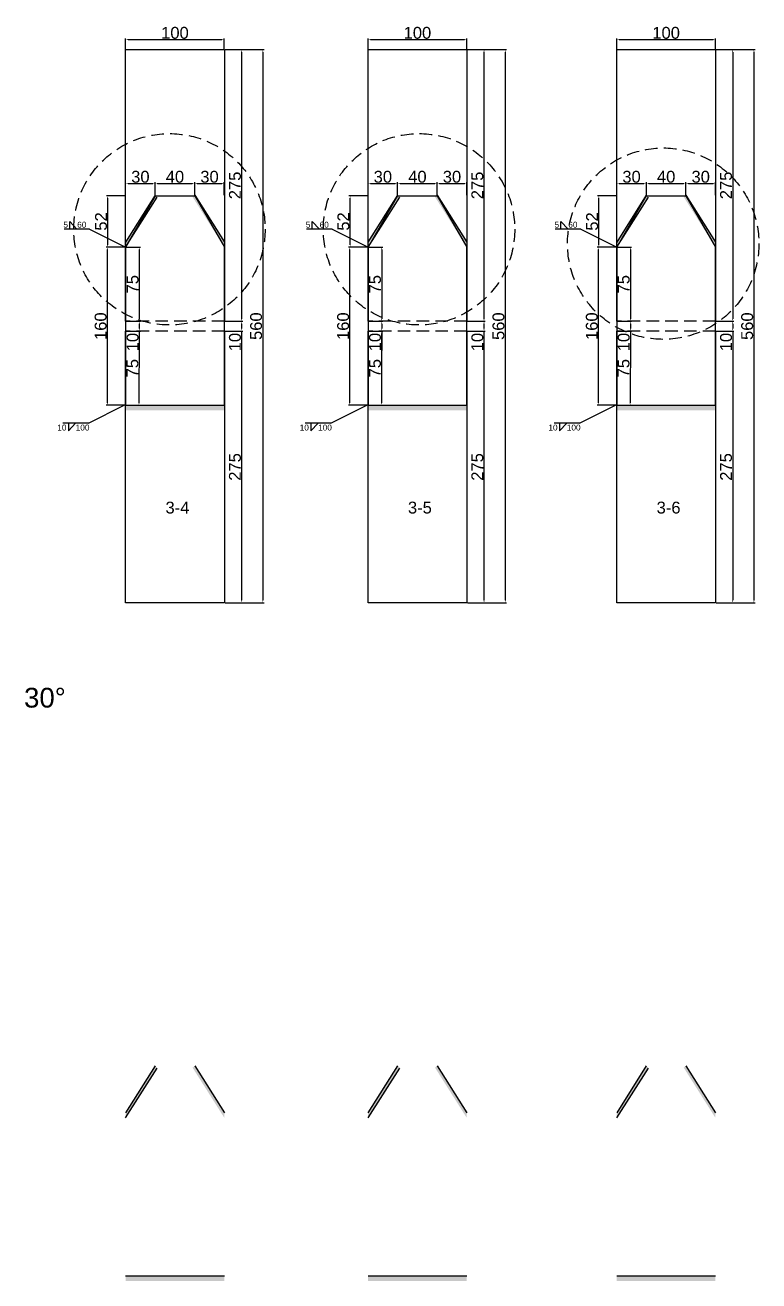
# Model space of a CAD drawing. Header units: millimetres. Extents: x 1455 to 24185, y -7314 to 4772.
# Drawn here: x 19753 to 20496, y 305 to 1576 of the extents above; entities that cross this region are included whole.
import ezdxf

# ---------------------------------------------------------------- set-up
doc = ezdxf.new("R2010")
doc.units = ezdxf.units.MM
doc.linetypes.add('DASHED', pattern=[19.05, 12.7, -6.35])
for name, color, linetype in [('切平处', 3, 'DASHED'), ('尺寸标注', 6, 'Continuous'), ('标号', 4, 'Continuous'), ('焊缝', 250, 'Continuous')]:
    doc.layers.add(name, color=color, linetype=linetype)
doc.styles.get("Standard").update_dxf_attribs({"font": 'arial.ttf'})
doc.dimstyles.new('ISO-25-JHF', dxfattribs={"dimtxt": 12, "dimasz": 2.5, "dimexe": 1.25, "dimexo": 0.625, "dimtad": 1, "dimtxsty": 'Standard', "dimcen": 2.5, "dimadec": 0, "dimazin": 0, "dimtfac": 1, "dimtmove": 0, "dimatfit": 3, "dimfxl": 1, "dimarcsym": 0})

# ---------------------------------------------------------------- blocks, each defined once
blk = doc.blocks.new('*D1718')
at = {"layer": 'Defpoints', "color": 0, "transparency": 16777216}
for p in [(19854.6, 1551.6), (19954.6, 1561.8), (19954.6, 1551.6)]:
    blk.add_point(p, dxfattribs=at)
at = {"layer": '尺寸标注', "color": 0, "lineweight": -2, "transparency": 16777216}
for p, q in [((19854.6, 1552.2), (19854.6, 1563)), ((19857.1, 1561.8), (19952.1, 1561.8)), ((19954.6, 1552.2), (19954.6, 1563))]:
    blk.add_line(p, q, dxfattribs=at)
at = {"layer": '尺寸标注', "color": 0, "transparency": 16777216}
for points in [[(19857.1, 1562.2), (19857.1, 1561.3), (19854.6, 1561.8)], [(19952.1, 1562.2), (19952.1, 1561.3), (19954.6, 1561.8)]]:
    blk.add_solid(points, dxfattribs=at)
at = {"layer": '尺寸标注', "color": 0, "transparency": 16777216, "insert": (19904.6, 1568.5), "char_height": 12, "attachment_point": 5}
blk.add_mtext('100', dxfattribs=at)
blk = doc.blocks.new('*D1719')
at = {"layer": 'Defpoints', "color": 0, "transparency": 16777216}
for p in [(19954.6, 1551.6), (19954.6, 1276.6), (19972.1, 1276.6)]:
    blk.add_point(p, dxfattribs=at)
at = {"layer": '尺寸标注', "color": 0, "lineweight": -2, "transparency": 16777216}
for p, q in [((19955.3, 1551.6), (19973.4, 1551.6)), ((19972.1, 1549.1), (19972.1, 1279.1)), ((19955.3, 1276.6), (19973.4, 1276.6))]:
    blk.add_line(p, q, dxfattribs=at)
at = {"layer": '尺寸标注', "color": 0, "transparency": 16777216}
for points in [[(19971.7, 1549.1), (19972.5, 1549.1), (19972.1, 1551.6)], [(19971.7, 1279.1), (19972.5, 1279.1), (19972.1, 1276.6)]]:
    blk.add_solid(points, dxfattribs=at)
at = {"layer": '尺寸标注', "color": 0, "transparency": 16777216, "insert": (19965.4, 1414.1), "char_height": 12, "attachment_point": 5, "rotation": 90}
blk.add_mtext('275', dxfattribs=at)
blk = doc.blocks.new('*D1628')
at = {"layer": 'Defpoints', "color": 0, "transparency": 16777216}
for p in [(19836.2, 1351.6), (19854.6, 1351.6), (19854.6, 1191.6)]:
    blk.add_point(p, dxfattribs=at)
at = {"layer": '尺寸标注', "color": 0, "lineweight": -2, "transparency": 16777216}
for p, q in [((19854, 1351.6), (19834.9, 1351.6)), ((19836.2, 1194.1), (19836.2, 1349.1)), ((19854, 1191.6), (19834.9, 1191.6))]:
    blk.add_line(p, q, dxfattribs=at)
at = {"layer": '尺寸标注', "color": 0, "transparency": 16777216}
for points in [[(19835.8, 1349.1), (19836.6, 1349.1), (19836.2, 1351.6)], [(19835.8, 1194.1), (19836.6, 1194.1), (19836.2, 1191.6)]]:
    blk.add_solid(points, dxfattribs=at)
at = {"layer": '尺寸标注', "color": 0, "transparency": 16777216, "insert": (19829.4, 1271.6), "char_height": 12, "attachment_point": 5, "rotation": 90}
blk.add_mtext('160', dxfattribs=at)
blk = doc.blocks.new('*D1720')
at = {"layer": 'Defpoints', "color": 0, "transparency": 16777216}
for p in [(19954.6, 1276.6), (19954.6, 1266.6), (19972.1, 1266.6)]:
    blk.add_point(p, dxfattribs=at)
at = {"layer": '尺寸标注', "color": 0, "lineweight": -2, "transparency": 16777216}
for p, q in [((19955.3, 1276.6), (19973.4, 1276.6)), ((19972.1, 1274.1), (19972.1, 1269.1)), ((19955.3, 1266.6), (19973.4, 1266.6)), ((19972.1, 1266.6), (19972.1, 1246.9))]:
    blk.add_line(p, q, dxfattribs=at)
at = {"layer": '尺寸标注', "color": 0, "transparency": 16777216}
for points in [[(19971.7, 1274.1), (19972.5, 1274.1), (19972.1, 1276.6)], [(19971.7, 1269.1), (19972.5, 1269.1), (19972.1, 1266.6)]]:
    blk.add_solid(points, dxfattribs=at)
at = {"layer": '尺寸标注', "color": 0, "transparency": 16777216, "insert": (19965.4, 1255.5), "char_height": 12, "attachment_point": 5, "rotation": 90}
blk.add_mtext('10', dxfattribs=at)
blk = doc.blocks.new('*D1721')
at = {"layer": 'Defpoints', "color": 0, "transparency": 16777216}
for p in [(19954.6, 1266.6), (19954.6, 991.6), (19972.1, 991.6)]:
    blk.add_point(p, dxfattribs=at)
at = {"layer": '尺寸标注', "color": 0, "lineweight": -2, "transparency": 16777216}
for p, q in [((19955.3, 1266.6), (19973.4, 1266.6)), ((19972.1, 1264.1), (19972.1, 994.1)), ((19955.3, 991.6), (19973.4, 991.6))]:
    blk.add_line(p, q, dxfattribs=at)
at = {"layer": '尺寸标注', "color": 0, "transparency": 16777216}
for points in [[(19971.7, 1264.1), (19972.5, 1264.1), (19972.1, 1266.6)], [(19971.7, 994.1), (19972.5, 994.1), (19972.1, 991.6)]]:
    blk.add_solid(points, dxfattribs=at)
at = {"layer": '尺寸标注', "color": 0, "transparency": 16777216, "insert": (19965.4, 1129.1), "char_height": 12, "attachment_point": 5, "rotation": 90}
blk.add_mtext('275', dxfattribs=at)
blk = doc.blocks.new('*D1629')
at = {"layer": 'Defpoints', "color": 0, "transparency": 16777216}
for p in [(19954.6, 1551.6), (19954.6, 991.6), (19993.6, 991.6)]:
    blk.add_point(p, dxfattribs=at)
at = {"layer": '尺寸标注', "color": 0, "lineweight": -2, "transparency": 16777216}
for p, q in [((19955.3, 1551.6), (19994.8, 1551.6)), ((19993.6, 1549.1), (19993.6, 994.1)), ((19955.3, 991.6), (19994.8, 991.6))]:
    blk.add_line(p, q, dxfattribs=at)
at = {"layer": '尺寸标注', "color": 0, "transparency": 16777216}
for points in [[(19993.2, 1549.1), (19994, 1549.1), (19993.6, 1551.6)], [(19993.2, 994.1), (19994, 994.1), (19993.6, 991.6)]]:
    blk.add_solid(points, dxfattribs=at)
at = {"layer": '尺寸标注', "color": 0, "transparency": 16777216, "insert": (19986.8, 1271.6), "char_height": 12, "attachment_point": 5, "rotation": 90}
blk.add_mtext('560', dxfattribs=at)
blk = doc.blocks.new('*D1729')
at = {"layer": 'Defpoints', "color": 0, "transparency": 16777216}
for p in [(19854.6, 1351.6), (19854.6, 1276.6), (19868.5, 1276.6)]:
    blk.add_point(p, dxfattribs=at)
at = {"layer": '尺寸标注', "color": 0, "lineweight": -2, "transparency": 16777216}
for p, q in [((19855.3, 1351.6), (19869.8, 1351.6)), ((19868.5, 1349.1), (19868.5, 1279.1)), ((19855.3, 1276.6), (19869.8, 1276.6))]:
    blk.add_line(p, q, dxfattribs=at)
at = {"layer": '尺寸标注', "color": 0, "transparency": 16777216}
for points in [[(19868.1, 1349.1), (19868.9, 1349.1), (19868.5, 1351.6)], [(19868.1, 1279.1), (19868.9, 1279.1), (19868.5, 1276.6)]]:
    blk.add_solid(points, dxfattribs=at)
at = {"layer": '尺寸标注', "color": 0, "transparency": 16777216, "insert": (19861.8, 1314.1), "char_height": 12, "attachment_point": 5, "rotation": 90}
blk.add_mtext('75', dxfattribs=at)
blk = doc.blocks.new('*D1730')
at = {"layer": 'Defpoints', "color": 0, "transparency": 16777216}
for p in [(19854.6, 1276.6), (19854.6, 1266.6), (19868.5, 1266.6)]:
    blk.add_point(p, dxfattribs=at)
at = {"layer": '尺寸标注', "color": 0, "lineweight": -2, "transparency": 16777216}
for p, q in [((19855.3, 1276.6), (19869.8, 1276.6)), ((19868.5, 1274.1), (19868.5, 1269.1)), ((19855.3, 1266.6), (19869.8, 1266.6)), ((19868.5, 1266.6), (19868.5, 1246.9))]:
    blk.add_line(p, q, dxfattribs=at)
at = {"layer": '尺寸标注', "color": 0, "transparency": 16777216}
for points in [[(19868.1, 1274.1), (19868.9, 1274.1), (19868.5, 1276.6)], [(19868.1, 1269.1), (19868.9, 1269.1), (19868.5, 1266.6)]]:
    blk.add_solid(points, dxfattribs=at)
at = {"layer": '尺寸标注', "color": 0, "transparency": 16777216, "insert": (19861.8, 1255.5), "char_height": 12, "attachment_point": 5, "rotation": 90}
blk.add_mtext('10', dxfattribs=at)
blk = doc.blocks.new('*D1631')
at = {"layer": 'Defpoints', "color": 0, "transparency": 16777216}
for p in [(19854.6, 1266.6), (19854.3, 1191.6), (19868.2, 1191.6)]:
    blk.add_point(p, dxfattribs=at)
at = {"layer": '尺寸标注', "color": 0, "lineweight": -2, "transparency": 16777216}
for p, q in [((19855.3, 1266.6), (19869.8, 1266.5)), ((19868.5, 1264.1), (19868.2, 1194.1)), ((19854.9, 1191.6), (19869.4, 1191.5))]:
    blk.add_line(p, q, dxfattribs=at)
at = {"layer": '尺寸标注', "color": 0, "transparency": 16777216}
for points in [[(19868.1, 1264.1), (19868.9, 1264.1), (19868.5, 1266.6)], [(19867.8, 1194.1), (19868.6, 1194.1), (19868.2, 1191.6)]]:
    blk.add_solid(points, dxfattribs=at)
at = {"layer": '尺寸标注', "color": 0, "transparency": 16777216, "insert": (19861.6, 1229.1), "char_height": 12, "attachment_point": 5, "rotation": 89.7211}
blk.add_mtext('75', dxfattribs=at)
blk = doc.blocks.new('*D1632')
at = {"layer": 'Defpoints', "color": 0, "transparency": 16777216}
for p in [(19836.5, 1403.6), (19854.6, 1403.6), (19854.6, 1351.6)]:
    blk.add_point(p, dxfattribs=at)
at = {"layer": '尺寸标注', "color": 0, "lineweight": -2, "transparency": 16777216}
for p, q in [((19854, 1403.6), (19835.3, 1403.6)), ((19836.5, 1354.1), (19836.5, 1401.1)), ((19854, 1351.6), (19835.3, 1351.6))]:
    blk.add_line(p, q, dxfattribs=at)
at = {"layer": '尺寸标注', "color": 0, "transparency": 16777216}
for points in [[(19836.1, 1401.1), (19837, 1401.1), (19836.5, 1403.6)], [(19836.1, 1354.1), (19837, 1354.1), (19836.5, 1351.6)]]:
    blk.add_solid(points, dxfattribs=at)
at = {"layer": '尺寸标注', "color": 0, "transparency": 16777216, "insert": (19829.8, 1377.6), "char_height": 12, "attachment_point": 5, "rotation": 90}
blk.add_mtext('52', dxfattribs=at)
blk = doc.blocks.new('*D1732')
at = {"layer": 'Defpoints', "color": 0, "transparency": 16777216}
for p in [(19884.6, 1416), (19854.6, 1403.6), (19884.6, 1403.6)]:
    blk.add_point(p, dxfattribs=at)
at = {"layer": '尺寸标注', "color": 0, "lineweight": -2, "transparency": 16777216}
for p, q in [((19854.6, 1404.2), (19854.6, 1417.3)), ((19857.1, 1416), (19882.1, 1416)), ((19884.6, 1404.2), (19884.6, 1417.3))]:
    blk.add_line(p, q, dxfattribs=at)
at = {"layer": '尺寸标注', "color": 0, "transparency": 16777216}
for points in [[(19857.1, 1416.4), (19857.1, 1415.6), (19854.6, 1416)], [(19882.1, 1416.4), (19882.1, 1415.6), (19884.6, 1416)]]:
    blk.add_solid(points, dxfattribs=at)
at = {"layer": '尺寸标注', "color": 0, "transparency": 16777216, "insert": (19869.6, 1422.8), "char_height": 12, "attachment_point": 5}
blk.add_mtext('30', dxfattribs=at)
blk = doc.blocks.new('*D1733')
at = {"layer": 'Defpoints', "color": 0, "transparency": 16777216}
for p in [(19924.6, 1416.1), (19884.6, 1403.6), (19924.6, 1403.6)]:
    blk.add_point(p, dxfattribs=at)
at = {"layer": '尺寸标注', "color": 0, "lineweight": -2, "transparency": 16777216}
for p, q in [((19884.6, 1404.2), (19884.6, 1417.3)), ((19887.1, 1416.1), (19922.1, 1416.1)), ((19924.6, 1404.2), (19924.6, 1417.3))]:
    blk.add_line(p, q, dxfattribs=at)
at = {"layer": '尺寸标注', "color": 0, "transparency": 16777216}
for points in [[(19887.1, 1416.5), (19887.1, 1415.6), (19884.6, 1416.1)], [(19922.1, 1416.5), (19922.1, 1415.6), (19924.6, 1416.1)]]:
    blk.add_solid(points, dxfattribs=at)
at = {"layer": '尺寸标注', "color": 0, "transparency": 16777216, "insert": (19904.6, 1422.8), "char_height": 12, "attachment_point": 5}
blk.add_mtext('40', dxfattribs=at)
blk = doc.blocks.new('*D1633')
at = {"layer": 'Defpoints', "color": 0, "transparency": 16777216}
for p in [(19954.6, 1416.1), (19924.6, 1403.6), (19954.6, 1403.6)]:
    blk.add_point(p, dxfattribs=at)
at = {"layer": '尺寸标注', "color": 0, "lineweight": -2, "transparency": 16777216}
for p, q in [((19924.6, 1404.2), (19924.6, 1417.3)), ((19927.1, 1416.1), (19952.1, 1416.1)), ((19954.6, 1404.2), (19954.6, 1417.3))]:
    blk.add_line(p, q, dxfattribs=at)
at = {"layer": '尺寸标注', "color": 0, "transparency": 16777216}
for points in [[(19927.1, 1416.5), (19927.1, 1415.6), (19924.6, 1416.1)], [(19952.1, 1416.5), (19952.1, 1415.6), (19954.6, 1416.1)]]:
    blk.add_solid(points, dxfattribs=at)
at = {"layer": '尺寸标注', "color": 0, "transparency": 16777216, "insert": (19939.6, 1422.8), "char_height": 12, "attachment_point": 5}
blk.add_mtext('30', dxfattribs=at)
blk = doc.blocks.new('*D1761')
at = {"layer": 'Defpoints', "color": 0, "transparency": 16777216}
for p in [(20100.1, 1551.6), (20200.1, 1561.8), (20200.1, 1551.6)]:
    blk.add_point(p, dxfattribs=at)
at = {"layer": '尺寸标注', "color": 0, "lineweight": -2, "transparency": 16777216}
for p, q in [((20100.1, 1552.2), (20100.1, 1563)), ((20102.6, 1561.8), (20197.6, 1561.8)), ((20200.1, 1552.2), (20200.1, 1563))]:
    blk.add_line(p, q, dxfattribs=at)
at = {"layer": '尺寸标注', "color": 0, "transparency": 16777216}
for points in [[(20102.6, 1562.2), (20102.6, 1561.3), (20100.1, 1561.8)], [(20197.6, 1562.2), (20197.6, 1561.3), (20200.1, 1561.8)]]:
    blk.add_solid(points, dxfattribs=at)
at = {"layer": '尺寸标注', "color": 0, "transparency": 16777216, "insert": (20150.1, 1568.5), "char_height": 12, "attachment_point": 5}
blk.add_mtext('100', dxfattribs=at)
blk = doc.blocks.new('*D1762')
at = {"layer": 'Defpoints', "color": 0, "transparency": 16777216}
for p in [(20200.1, 1551.6), (20200.1, 1276.6), (20217.5, 1276.6)]:
    blk.add_point(p, dxfattribs=at)
at = {"layer": '尺寸标注', "color": 0, "lineweight": -2, "transparency": 16777216}
for p, q in [((20200.7, 1551.6), (20218.8, 1551.6)), ((20217.5, 1549.1), (20217.5, 1279.1)), ((20200.7, 1276.6), (20218.8, 1276.6))]:
    blk.add_line(p, q, dxfattribs=at)
at = {"layer": '尺寸标注', "color": 0, "transparency": 16777216}
for points in [[(20217.1, 1549.1), (20218, 1549.1), (20217.5, 1551.6)], [(20217.1, 1279.1), (20218, 1279.1), (20217.5, 1276.6)]]:
    blk.add_solid(points, dxfattribs=at)
at = {"layer": '尺寸标注', "color": 0, "transparency": 16777216, "insert": (20210.8, 1414.1), "char_height": 12, "attachment_point": 5, "rotation": 90}
blk.add_mtext('275', dxfattribs=at)
blk = doc.blocks.new('*D1649')
at = {"layer": 'Defpoints', "color": 0, "transparency": 16777216}
for p in [(20081.6, 1351.6), (20100.1, 1351.6), (20100.1, 1191.6)]:
    blk.add_point(p, dxfattribs=at)
at = {"layer": '尺寸标注', "color": 0, "lineweight": -2, "transparency": 16777216}
for p, q in [((20099.4, 1351.6), (20080.4, 1351.6)), ((20081.6, 1194.1), (20081.6, 1349.1)), ((20099.4, 1191.6), (20080.4, 1191.6))]:
    blk.add_line(p, q, dxfattribs=at)
at = {"layer": '尺寸标注', "color": 0, "transparency": 16777216}
for points in [[(20081.2, 1349.1), (20082, 1349.1), (20081.6, 1351.6)], [(20081.2, 1194.1), (20082, 1194.1), (20081.6, 1191.6)]]:
    blk.add_solid(points, dxfattribs=at)
at = {"layer": '尺寸标注', "color": 0, "transparency": 16777216, "insert": (20074.9, 1271.6), "char_height": 12, "attachment_point": 5, "rotation": 90}
blk.add_mtext('160', dxfattribs=at)
blk = doc.blocks.new('*D1763')
at = {"layer": 'Defpoints', "color": 0, "transparency": 16777216}
for p in [(20200.1, 1276.6), (20200.1, 1266.6), (20217.5, 1266.6)]:
    blk.add_point(p, dxfattribs=at)
at = {"layer": '尺寸标注', "color": 0, "lineweight": -2, "transparency": 16777216}
for p, q in [((20200.7, 1276.6), (20218.8, 1276.6)), ((20217.5, 1274.1), (20217.5, 1269.1)), ((20200.7, 1266.6), (20218.8, 1266.6)), ((20217.5, 1266.6), (20217.5, 1246.9))]:
    blk.add_line(p, q, dxfattribs=at)
at = {"layer": '尺寸标注', "color": 0, "transparency": 16777216}
for points in [[(20217.1, 1274.1), (20218, 1274.1), (20217.5, 1276.6)], [(20217.1, 1269.1), (20218, 1269.1), (20217.5, 1266.6)]]:
    blk.add_solid(points, dxfattribs=at)
at = {"layer": '尺寸标注', "color": 0, "transparency": 16777216, "insert": (20210.8, 1255.5), "char_height": 12, "attachment_point": 5, "rotation": 90}
blk.add_mtext('10', dxfattribs=at)
blk = doc.blocks.new('*D1764')
at = {"layer": 'Defpoints', "color": 0, "transparency": 16777216}
for p in [(20200.1, 1266.6), (20200.1, 991.6), (20217.5, 991.6)]:
    blk.add_point(p, dxfattribs=at)
at = {"layer": '尺寸标注', "color": 0, "lineweight": -2, "transparency": 16777216}
for p, q in [((20200.7, 1266.6), (20218.8, 1266.6)), ((20217.5, 1264.1), (20217.5, 994.1)), ((20200.7, 991.6), (20218.8, 991.6))]:
    blk.add_line(p, q, dxfattribs=at)
at = {"layer": '尺寸标注', "color": 0, "transparency": 16777216}
for points in [[(20217.1, 1264.1), (20218, 1264.1), (20217.5, 1266.6)], [(20217.1, 994.1), (20218, 994.1), (20217.5, 991.6)]]:
    blk.add_solid(points, dxfattribs=at)
at = {"layer": '尺寸标注', "color": 0, "transparency": 16777216, "insert": (20210.8, 1129.1), "char_height": 12, "attachment_point": 5, "rotation": 90}
blk.add_mtext('275', dxfattribs=at)
blk = doc.blocks.new('*D1650')
at = {"layer": 'Defpoints', "color": 0, "transparency": 16777216}
for p in [(20200.1, 1551.6), (20200.1, 991.6), (20239, 991.6)]:
    blk.add_point(p, dxfattribs=at)
at = {"layer": '尺寸标注', "color": 0, "lineweight": -2, "transparency": 16777216}
for p, q in [((20200.7, 1551.6), (20240.3, 1551.6)), ((20239, 1549.1), (20239, 994.1)), ((20200.7, 991.6), (20240.3, 991.6))]:
    blk.add_line(p, q, dxfattribs=at)
at = {"layer": '尺寸标注', "color": 0, "transparency": 16777216}
for points in [[(20238.6, 1549.1), (20239.4, 1549.1), (20239, 1551.6)], [(20238.6, 994.1), (20239.4, 994.1), (20239, 991.6)]]:
    blk.add_solid(points, dxfattribs=at)
at = {"layer": '尺寸标注', "color": 0, "transparency": 16777216, "insert": (20232.2, 1271.6), "char_height": 12, "attachment_point": 5, "rotation": 90}
blk.add_mtext('560', dxfattribs=at)
blk = doc.blocks.new('*D1765')
at = {"layer": 'Defpoints', "color": 0, "transparency": 16777216}
for p in [(20100.1, 1351.6), (20100.1, 1276.6), (20114, 1276.6)]:
    blk.add_point(p, dxfattribs=at)
at = {"layer": '尺寸标注', "color": 0, "lineweight": -2, "transparency": 16777216}
for p, q in [((20100.7, 1351.6), (20115.2, 1351.6)), ((20114, 1349.1), (20114, 1279.1)), ((20100.7, 1276.6), (20115.2, 1276.6))]:
    blk.add_line(p, q, dxfattribs=at)
at = {"layer": '尺寸标注', "color": 0, "transparency": 16777216}
for points in [[(20113.5, 1349.1), (20114.4, 1349.1), (20114, 1351.6)], [(20113.5, 1279.1), (20114.4, 1279.1), (20114, 1276.6)]]:
    blk.add_solid(points, dxfattribs=at)
at = {"layer": '尺寸标注', "color": 0, "transparency": 16777216, "insert": (20107.2, 1314.1), "char_height": 12, "attachment_point": 5, "rotation": 90}
blk.add_mtext('75', dxfattribs=at)
blk = doc.blocks.new('*D1766')
at = {"layer": 'Defpoints', "color": 0, "transparency": 16777216}
for p in [(20100.1, 1276.6), (20100.1, 1266.6), (20114, 1266.6)]:
    blk.add_point(p, dxfattribs=at)
at = {"layer": '尺寸标注', "color": 0, "lineweight": -2, "transparency": 16777216}
for p, q in [((20100.7, 1276.6), (20115.2, 1276.6)), ((20114, 1274.1), (20114, 1269.1)), ((20100.7, 1266.6), (20115.2, 1266.6)), ((20114, 1266.6), (20114, 1246.9))]:
    blk.add_line(p, q, dxfattribs=at)
at = {"layer": '尺寸标注', "color": 0, "transparency": 16777216}
for points in [[(20113.5, 1274.1), (20114.4, 1274.1), (20114, 1276.6)], [(20113.5, 1269.1), (20114.4, 1269.1), (20114, 1266.6)]]:
    blk.add_solid(points, dxfattribs=at)
at = {"layer": '尺寸标注', "color": 0, "transparency": 16777216, "insert": (20107.2, 1255.5), "char_height": 12, "attachment_point": 5, "rotation": 90}
blk.add_mtext('10', dxfattribs=at)
blk = doc.blocks.new('*D1651')
at = {"layer": 'Defpoints', "color": 0, "transparency": 16777216}
for p in [(20100.1, 1266.6), (20099.7, 1191.6), (20113.6, 1191.6)]:
    blk.add_point(p, dxfattribs=at)
at = {"layer": '尺寸标注', "color": 0, "lineweight": -2, "transparency": 16777216}
for p, q in [((20100.7, 1266.6), (20115.2, 1266.5)), ((20113.9, 1264.1), (20113.6, 1194.1)), ((20100.3, 1191.6), (20114.8, 1191.5))]:
    blk.add_line(p, q, dxfattribs=at)
at = {"layer": '尺寸标注', "color": 0, "transparency": 16777216}
for points in [[(20113.5, 1264.1), (20114.4, 1264.1), (20114, 1266.6)], [(20113.2, 1194.1), (20114, 1194.1), (20113.6, 1191.6)]]:
    blk.add_solid(points, dxfattribs=at)
at = {"layer": '尺寸标注', "color": 0, "transparency": 16777216, "insert": (20107.1, 1229.1), "char_height": 12, "attachment_point": 5, "rotation": 89.7211}
blk.add_mtext('75', dxfattribs=at)
blk = doc.blocks.new('*D1652')
at = {"layer": 'Defpoints', "color": 0, "transparency": 16777216}
for p in [(20082, 1403.6), (20100.1, 1403.6), (20100.1, 1351.6)]:
    blk.add_point(p, dxfattribs=at)
at = {"layer": '尺寸标注', "color": 0, "lineweight": -2, "transparency": 16777216}
for p, q in [((20099.4, 1403.6), (20080.7, 1403.6)), ((20082, 1354.1), (20082, 1401.1)), ((20099.4, 1351.6), (20080.7, 1351.6))]:
    blk.add_line(p, q, dxfattribs=at)
at = {"layer": '尺寸标注', "color": 0, "transparency": 16777216}
for points in [[(20081.6, 1401.1), (20082.4, 1401.1), (20082, 1403.6)], [(20081.6, 1354.1), (20082.4, 1354.1), (20082, 1351.6)]]:
    blk.add_solid(points, dxfattribs=at)
at = {"layer": '尺寸标注', "color": 0, "transparency": 16777216, "insert": (20075.2, 1377.6), "char_height": 12, "attachment_point": 5, "rotation": 90}
blk.add_mtext('52', dxfattribs=at)
blk = doc.blocks.new('*D1767')
at = {"layer": 'Defpoints', "color": 0, "transparency": 16777216}
for p in [(20130.1, 1416), (20100.1, 1403.6), (20130.1, 1403.6)]:
    blk.add_point(p, dxfattribs=at)
at = {"layer": '尺寸标注', "color": 0, "lineweight": -2, "transparency": 16777216}
for p, q in [((20100.1, 1404.2), (20100.1, 1417.3)), ((20102.6, 1416), (20127.6, 1416)), ((20130.1, 1404.2), (20130.1, 1417.3))]:
    blk.add_line(p, q, dxfattribs=at)
at = {"layer": '尺寸标注', "color": 0, "transparency": 16777216}
for points in [[(20102.6, 1416.4), (20102.6, 1415.6), (20100.1, 1416)], [(20127.6, 1416.4), (20127.6, 1415.6), (20130.1, 1416)]]:
    blk.add_solid(points, dxfattribs=at)
at = {"layer": '尺寸标注', "color": 0, "transparency": 16777216, "insert": (20115.1, 1422.8), "char_height": 12, "attachment_point": 5}
blk.add_mtext('30', dxfattribs=at)
blk = doc.blocks.new('*D1768')
at = {"layer": 'Defpoints', "color": 0, "transparency": 16777216}
for p in [(20170.1, 1416.1), (20130.1, 1403.6), (20170.1, 1403.6)]:
    blk.add_point(p, dxfattribs=at)
at = {"layer": '尺寸标注', "color": 0, "lineweight": -2, "transparency": 16777216}
for p, q in [((20130.1, 1404.2), (20130.1, 1417.3)), ((20132.6, 1416.1), (20167.6, 1416.1)), ((20170.1, 1404.2), (20170.1, 1417.3))]:
    blk.add_line(p, q, dxfattribs=at)
at = {"layer": '尺寸标注', "color": 0, "transparency": 16777216}
for points in [[(20132.6, 1416.5), (20132.6, 1415.6), (20130.1, 1416.1)], [(20167.6, 1416.5), (20167.6, 1415.6), (20170.1, 1416.1)]]:
    blk.add_solid(points, dxfattribs=at)
at = {"layer": '尺寸标注', "color": 0, "transparency": 16777216, "insert": (20150.1, 1422.8), "char_height": 12, "attachment_point": 5}
blk.add_mtext('40', dxfattribs=at)
blk = doc.blocks.new('*D1653')
at = {"layer": 'Defpoints', "color": 0, "transparency": 16777216}
for p in [(20200.1, 1416.1), (20170.1, 1403.6), (20200.1, 1403.6)]:
    blk.add_point(p, dxfattribs=at)
at = {"layer": '尺寸标注', "color": 0, "lineweight": -2, "transparency": 16777216}
for p, q in [((20170.1, 1404.2), (20170.1, 1417.3)), ((20172.6, 1416.1), (20197.6, 1416.1)), ((20200.1, 1404.2), (20200.1, 1417.3))]:
    blk.add_line(p, q, dxfattribs=at)
at = {"layer": '尺寸标注', "color": 0, "transparency": 16777216}
for points in [[(20172.6, 1416.5), (20172.6, 1415.6), (20170.1, 1416.1)], [(20197.6, 1416.5), (20197.6, 1415.6), (20200.1, 1416.1)]]:
    blk.add_solid(points, dxfattribs=at)
at = {"layer": '尺寸标注', "color": 0, "transparency": 16777216, "insert": (20185.1, 1422.8), "char_height": 12, "attachment_point": 5}
blk.add_mtext('30', dxfattribs=at)
blk = doc.blocks.new('*D1769')
at = {"layer": 'Defpoints', "color": 0, "transparency": 16777216}
for p in [(20351.9, 1551.6), (20451.9, 1561.8), (20451.9, 1551.6)]:
    blk.add_point(p, dxfattribs=at)
at = {"layer": '尺寸标注', "color": 0, "lineweight": -2, "transparency": 16777216}
for p, q in [((20351.9, 1552.2), (20351.9, 1563)), ((20354.4, 1561.8), (20449.4, 1561.8)), ((20451.9, 1552.2), (20451.9, 1563))]:
    blk.add_line(p, q, dxfattribs=at)
at = {"layer": '尺寸标注', "color": 0, "transparency": 16777216}
for points in [[(20354.4, 1562.2), (20354.4, 1561.3), (20351.9, 1561.8)], [(20449.4, 1562.2), (20449.4, 1561.3), (20451.9, 1561.8)]]:
    blk.add_solid(points, dxfattribs=at)
at = {"layer": '尺寸标注', "color": 0, "transparency": 16777216, "insert": (20401.9, 1568.5), "char_height": 12, "attachment_point": 5}
blk.add_mtext('100', dxfattribs=at)
blk = doc.blocks.new('*D1770')
at = {"layer": 'Defpoints', "color": 0, "transparency": 16777216}
for p in [(20451.9, 1551.6), (20451.9, 1276.6), (20469.3, 1276.6)]:
    blk.add_point(p, dxfattribs=at)
at = {"layer": '尺寸标注', "color": 0, "lineweight": -2, "transparency": 16777216}
for p, q in [((20452.5, 1551.6), (20470.6, 1551.6)), ((20469.3, 1549.1), (20469.3, 1279.1)), ((20452.5, 1276.6), (20470.6, 1276.6))]:
    blk.add_line(p, q, dxfattribs=at)
at = {"layer": '尺寸标注', "color": 0, "transparency": 16777216}
for points in [[(20468.9, 1549.1), (20469.7, 1549.1), (20469.3, 1551.6)], [(20468.9, 1279.1), (20469.7, 1279.1), (20469.3, 1276.6)]]:
    blk.add_solid(points, dxfattribs=at)
at = {"layer": '尺寸标注', "color": 0, "transparency": 16777216, "insert": (20462.6, 1414.1), "char_height": 12, "attachment_point": 5, "rotation": 90}
blk.add_mtext('275', dxfattribs=at)
blk = doc.blocks.new('*D1654')
at = {"layer": 'Defpoints', "color": 0, "transparency": 16777216}
for p in [(20333.4, 1351.6), (20351.9, 1351.6), (20351.9, 1191.6)]:
    blk.add_point(p, dxfattribs=at)
at = {"layer": '尺寸标注', "color": 0, "lineweight": -2, "transparency": 16777216}
for p, q in [((20351.2, 1351.6), (20332.2, 1351.6)), ((20333.4, 1194.1), (20333.4, 1349.1)), ((20351.2, 1191.6), (20332.2, 1191.6))]:
    blk.add_line(p, q, dxfattribs=at)
at = {"layer": '尺寸标注', "color": 0, "transparency": 16777216}
for points in [[(20333, 1349.1), (20333.8, 1349.1), (20333.4, 1351.6)], [(20333, 1194.1), (20333.8, 1194.1), (20333.4, 1191.6)]]:
    blk.add_solid(points, dxfattribs=at)
at = {"layer": '尺寸标注', "color": 0, "transparency": 16777216, "insert": (20326.7, 1271.6), "char_height": 12, "attachment_point": 5, "rotation": 90}
blk.add_mtext('160', dxfattribs=at)
blk = doc.blocks.new('*D1771')
at = {"layer": 'Defpoints', "color": 0, "transparency": 16777216}
for p in [(20451.9, 1276.6), (20451.9, 1266.6), (20469.3, 1266.6)]:
    blk.add_point(p, dxfattribs=at)
at = {"layer": '尺寸标注', "color": 0, "lineweight": -2, "transparency": 16777216}
for p, q in [((20452.5, 1276.6), (20470.6, 1276.6)), ((20469.3, 1274.1), (20469.3, 1269.1)), ((20452.5, 1266.6), (20470.6, 1266.6)), ((20469.3, 1266.6), (20469.3, 1246.9))]:
    blk.add_line(p, q, dxfattribs=at)
at = {"layer": '尺寸标注', "color": 0, "transparency": 16777216}
for points in [[(20468.9, 1274.1), (20469.7, 1274.1), (20469.3, 1276.6)], [(20468.9, 1269.1), (20469.7, 1269.1), (20469.3, 1266.6)]]:
    blk.add_solid(points, dxfattribs=at)
at = {"layer": '尺寸标注', "color": 0, "transparency": 16777216, "insert": (20462.6, 1255.5), "char_height": 12, "attachment_point": 5, "rotation": 90}
blk.add_mtext('10', dxfattribs=at)
blk = doc.blocks.new('*D1772')
at = {"layer": 'Defpoints', "color": 0, "transparency": 16777216}
for p in [(20451.9, 1266.6), (20451.9, 991.6), (20469.3, 991.6)]:
    blk.add_point(p, dxfattribs=at)
at = {"layer": '尺寸标注', "color": 0, "lineweight": -2, "transparency": 16777216}
for p, q in [((20452.5, 1266.6), (20470.6, 1266.6)), ((20469.3, 1264.1), (20469.3, 994.1)), ((20452.5, 991.6), (20470.6, 991.6))]:
    blk.add_line(p, q, dxfattribs=at)
at = {"layer": '尺寸标注', "color": 0, "transparency": 16777216}
for points in [[(20468.9, 1264.1), (20469.7, 1264.1), (20469.3, 1266.6)], [(20468.9, 994.1), (20469.7, 994.1), (20469.3, 991.6)]]:
    blk.add_solid(points, dxfattribs=at)
at = {"layer": '尺寸标注', "color": 0, "transparency": 16777216, "insert": (20462.6, 1129.1), "char_height": 12, "attachment_point": 5, "rotation": 90}
blk.add_mtext('275', dxfattribs=at)
blk = doc.blocks.new('*D1655')
at = {"layer": 'Defpoints', "color": 0, "transparency": 16777216}
for p in [(20451.9, 1551.6), (20451.9, 991.6), (20490.8, 991.6)]:
    blk.add_point(p, dxfattribs=at)
at = {"layer": '尺寸标注', "color": 0, "lineweight": -2, "transparency": 16777216}
for p, q in [((20452.5, 1551.6), (20492, 1551.6)), ((20490.8, 1549.1), (20490.8, 994.1)), ((20452.5, 991.6), (20492, 991.6))]:
    blk.add_line(p, q, dxfattribs=at)
at = {"layer": '尺寸标注', "color": 0, "transparency": 16777216}
for points in [[(20490.4, 1549.1), (20491.2, 1549.1), (20490.8, 1551.6)], [(20490.4, 994.1), (20491.2, 994.1), (20490.8, 991.6)]]:
    blk.add_solid(points, dxfattribs=at)
at = {"layer": '尺寸标注', "color": 0, "transparency": 16777216, "insert": (20484, 1271.6), "char_height": 12, "attachment_point": 5, "rotation": 90}
blk.add_mtext('560', dxfattribs=at)
blk = doc.blocks.new('*D1773')
at = {"layer": 'Defpoints', "color": 0, "transparency": 16777216}
for p in [(20351.9, 1351.6), (20351.9, 1276.6), (20365.7, 1276.6)]:
    blk.add_point(p, dxfattribs=at)
at = {"layer": '尺寸标注', "color": 0, "lineweight": -2, "transparency": 16777216}
for p, q in [((20352.5, 1351.6), (20367, 1351.6)), ((20365.7, 1349.1), (20365.7, 1279.1)), ((20352.5, 1276.6), (20367, 1276.6))]:
    blk.add_line(p, q, dxfattribs=at)
at = {"layer": '尺寸标注', "color": 0, "transparency": 16777216}
for points in [[(20365.3, 1349.1), (20366.2, 1349.1), (20365.7, 1351.6)], [(20365.3, 1279.1), (20366.2, 1279.1), (20365.7, 1276.6)]]:
    blk.add_solid(points, dxfattribs=at)
at = {"layer": '尺寸标注', "color": 0, "transparency": 16777216, "insert": (20359, 1314.1), "char_height": 12, "attachment_point": 5, "rotation": 90}
blk.add_mtext('75', dxfattribs=at)
blk = doc.blocks.new('*D1774')
at = {"layer": 'Defpoints', "color": 0, "transparency": 16777216}
for p in [(20351.9, 1276.6), (20351.9, 1266.6), (20365.7, 1266.6)]:
    blk.add_point(p, dxfattribs=at)
at = {"layer": '尺寸标注', "color": 0, "lineweight": -2, "transparency": 16777216}
for p, q in [((20352.5, 1276.6), (20367, 1276.6)), ((20365.7, 1274.1), (20365.7, 1269.1)), ((20352.5, 1266.6), (20367, 1266.6)), ((20365.7, 1266.6), (20365.7, 1246.9))]:
    blk.add_line(p, q, dxfattribs=at)
at = {"layer": '尺寸标注', "color": 0, "transparency": 16777216}
for points in [[(20365.3, 1274.1), (20366.2, 1274.1), (20365.7, 1276.6)], [(20365.3, 1269.1), (20366.2, 1269.1), (20365.7, 1266.6)]]:
    blk.add_solid(points, dxfattribs=at)
at = {"layer": '尺寸标注', "color": 0, "transparency": 16777216, "insert": (20359, 1255.5), "char_height": 12, "attachment_point": 5, "rotation": 90}
blk.add_mtext('10', dxfattribs=at)
blk = doc.blocks.new('*D1656')
at = {"layer": 'Defpoints', "color": 0, "transparency": 16777216}
for p in [(20351.9, 1266.6), (20351.5, 1191.6), (20365.4, 1191.6)]:
    blk.add_point(p, dxfattribs=at)
at = {"layer": '尺寸标注', "color": 0, "lineweight": -2, "transparency": 16777216}
for p, q in [((20352.5, 1266.6), (20367, 1266.5)), ((20365.7, 1264.1), (20365.4, 1194.1)), ((20352.1, 1191.6), (20366.6, 1191.5))]:
    blk.add_line(p, q, dxfattribs=at)
at = {"layer": '尺寸标注', "color": 0, "transparency": 16777216}
for points in [[(20365.3, 1264.1), (20366.1, 1264.1), (20365.7, 1266.6)], [(20365, 1194.1), (20365.8, 1194.1), (20365.4, 1191.6)]]:
    blk.add_solid(points, dxfattribs=at)
at = {"layer": '尺寸标注', "color": 0, "transparency": 16777216, "insert": (20358.8, 1229.1), "char_height": 12, "attachment_point": 5, "rotation": 89.7211}
blk.add_mtext('75', dxfattribs=at)
blk = doc.blocks.new('*D1657')
at = {"layer": 'Defpoints', "color": 0, "transparency": 16777216}
for p in [(20333.8, 1403.6), (20351.9, 1403.6), (20351.9, 1351.6)]:
    blk.add_point(p, dxfattribs=at)
at = {"layer": '尺寸标注', "color": 0, "lineweight": -2, "transparency": 16777216}
for p, q in [((20351.2, 1403.6), (20332.5, 1403.6)), ((20333.8, 1354.1), (20333.8, 1401.1)), ((20351.2, 1351.6), (20332.5, 1351.6))]:
    blk.add_line(p, q, dxfattribs=at)
at = {"layer": '尺寸标注', "color": 0, "transparency": 16777216}
for points in [[(20333.3, 1401.1), (20334.2, 1401.1), (20333.8, 1403.6)], [(20333.3, 1354.1), (20334.2, 1354.1), (20333.8, 1351.6)]]:
    blk.add_solid(points, dxfattribs=at)
at = {"layer": '尺寸标注', "color": 0, "transparency": 16777216, "insert": (20327, 1377.6), "char_height": 12, "attachment_point": 5, "rotation": 90}
blk.add_mtext('52', dxfattribs=at)
blk = doc.blocks.new('*D1775')
at = {"layer": 'Defpoints', "color": 0, "transparency": 16777216}
for p in [(20381.9, 1416), (20351.9, 1403.6), (20381.9, 1403.6)]:
    blk.add_point(p, dxfattribs=at)
at = {"layer": '尺寸标注', "color": 0, "lineweight": -2, "transparency": 16777216}
for p, q in [((20351.9, 1404.2), (20351.9, 1417.3)), ((20354.4, 1416), (20379.4, 1416)), ((20381.9, 1404.2), (20381.9, 1417.3))]:
    blk.add_line(p, q, dxfattribs=at)
at = {"layer": '尺寸标注', "color": 0, "transparency": 16777216}
for points in [[(20354.4, 1416.4), (20354.4, 1415.6), (20351.9, 1416)], [(20379.4, 1416.4), (20379.4, 1415.6), (20381.9, 1416)]]:
    blk.add_solid(points, dxfattribs=at)
at = {"layer": '尺寸标注', "color": 0, "transparency": 16777216, "insert": (20366.9, 1422.8), "char_height": 12, "attachment_point": 5}
blk.add_mtext('30', dxfattribs=at)
blk = doc.blocks.new('*D1776')
at = {"layer": 'Defpoints', "color": 0, "transparency": 16777216}
for p in [(20421.9, 1416.1), (20381.9, 1403.6), (20421.9, 1403.6)]:
    blk.add_point(p, dxfattribs=at)
at = {"layer": '尺寸标注', "color": 0, "lineweight": -2, "transparency": 16777216}
for p, q in [((20381.9, 1404.2), (20381.9, 1417.3)), ((20384.4, 1416.1), (20419.4, 1416.1)), ((20421.9, 1404.2), (20421.9, 1417.3))]:
    blk.add_line(p, q, dxfattribs=at)
at = {"layer": '尺寸标注', "color": 0, "transparency": 16777216}
for points in [[(20384.4, 1416.5), (20384.4, 1415.6), (20381.9, 1416.1)], [(20419.4, 1416.5), (20419.4, 1415.6), (20421.9, 1416.1)]]:
    blk.add_solid(points, dxfattribs=at)
at = {"layer": '尺寸标注', "color": 0, "transparency": 16777216, "insert": (20401.9, 1422.8), "char_height": 12, "attachment_point": 5}
blk.add_mtext('40', dxfattribs=at)
blk = doc.blocks.new('*D1658')
at = {"layer": 'Defpoints', "color": 0, "transparency": 16777216}
for p in [(20451.9, 1416.1), (20421.9, 1403.6), (20451.9, 1403.6)]:
    blk.add_point(p, dxfattribs=at)
at = {"layer": '尺寸标注', "color": 0, "lineweight": -2, "transparency": 16777216}
for p, q in [((20421.9, 1404.2), (20421.9, 1417.3)), ((20424.4, 1416.1), (20449.4, 1416.1)), ((20451.9, 1404.2), (20451.9, 1417.3))]:
    blk.add_line(p, q, dxfattribs=at)
at = {"layer": '尺寸标注', "color": 0, "transparency": 16777216}
for points in [[(20424.4, 1416.5), (20424.4, 1415.6), (20421.9, 1416.1)], [(20449.4, 1416.5), (20449.4, 1415.6), (20451.9, 1416.1)]]:
    blk.add_solid(points, dxfattribs=at)
at = {"layer": '尺寸标注', "color": 0, "transparency": 16777216, "insert": (20436.9, 1422.8), "char_height": 12, "attachment_point": 5}
blk.add_mtext('30', dxfattribs=at)

msp = doc.modelspace()

# ---------------------------------------------------------------- hatches: boundary and pattern name
at = {"layer": '焊缝'}
h = msp.add_hatch(color=250, dxfattribs=at)
h.dxf.hatch_style = 1
h.paths.add_polyline_path([(19854.637, 1356.658), (19854.637, 1351.556), (19886.754, 1402.057), (19884.637, 1404.181)])
h = msp.add_hatch(color=250, dxfattribs=at)
h.dxf.hatch_style = 1
h.paths.add_polyline_path([(19954.637, 1356.658), (19954.637, 1351.556), (19922.481, 1402.426), (19924.637, 1404.181)])
h = msp.add_hatch(color=250, dxfattribs=at)
h.dxf.hatch_style = 1
h.paths.add_polyline_path([(20100.07, 1356.658), (20100.07, 1351.556), (20132.188, 1402.057), (20130.07, 1404.181)])
h = msp.add_hatch(color=250, dxfattribs=at)
h.dxf.hatch_style = 1
h.paths.add_polyline_path([(20200.07, 1356.658), (20200.07, 1351.556), (20167.914, 1402.426), (20170.07, 1404.181)])
h = msp.add_hatch(color=250, dxfattribs=at)
h.dxf.hatch_style = 1
h.paths.add_polyline_path([(20351.851, 1356.658), (20351.851, 1351.556), (20383.968, 1402.057), (20381.851, 1404.181)])
h = msp.add_hatch(color=250, dxfattribs=at)
h.dxf.hatch_style = 1
h.paths.add_polyline_path([(20451.851, 1356.658), (20451.851, 1351.556), (20419.695, 1402.426), (20421.851, 1404.181)])
h = msp.add_hatch(color=250, dxfattribs=at)
h.dxf.hatch_style = 1
h.paths.add_polyline_path([(19854.637, 1186.556), (19854.637, 1191.556), (19954.637, 1191.556), (19954.632, 1186.556)])
h = msp.add_hatch(color=250, dxfattribs=at)
h.dxf.hatch_style = 1
h.paths.add_polyline_path([(20100.07, 1186.556), (20100.07, 1191.556), (20200.07, 1191.556), (20200.065, 1186.556)])
h = msp.add_hatch(color=250, dxfattribs=at)
h.dxf.hatch_style = 1
h.paths.add_polyline_path([(20351.851, 1186.556), (20351.851, 1191.556), (20451.851, 1191.556), (20451.846, 1186.556)])
h = msp.add_hatch(color=250, dxfattribs=at)
h.dxf.hatch_style = 1
h.paths.add_polyline_path([(19854.637, 475.236), (19854.637, 470.134), (19886.754, 520.635), (19884.637, 522.759)])
h = msp.add_hatch(color=250, dxfattribs=at)
h.dxf.hatch_style = 1
h.paths.add_polyline_path([(19954.637, 475.236), (19954.637, 470.134), (19922.481, 521.004), (19924.637, 522.759)])
h = msp.add_hatch(color=250, dxfattribs=at)
h.dxf.hatch_style = 1
h.paths.add_polyline_path([(20100.07, 475.236), (20100.07, 470.134), (20132.188, 520.635), (20130.07, 522.759)])
h = msp.add_hatch(color=250, dxfattribs=at)
h.dxf.hatch_style = 1
h.paths.add_polyline_path([(20200.07, 475.236), (20200.07, 470.134), (20167.914, 521.004), (20170.07, 522.759)])
h = msp.add_hatch(color=250, dxfattribs=at)
h.dxf.hatch_style = 1
h.paths.add_polyline_path([(20351.851, 475.236), (20351.851, 470.134), (20383.968, 520.635), (20381.851, 522.759)])
h = msp.add_hatch(color=250, dxfattribs=at)
h.dxf.hatch_style = 1
h.paths.add_polyline_path([(20451.851, 475.236), (20451.851, 470.134), (20419.695, 521.004), (20421.851, 522.759)])
h = msp.add_hatch(color=250, dxfattribs=at)
h.dxf.hatch_style = 1
h.paths.add_polyline_path([(19854.637, 305.134), (19854.637, 310.134), (19954.637, 310.134), (19954.632, 305.134)])
h = msp.add_hatch(color=250, dxfattribs=at)
h.dxf.hatch_style = 1
h.paths.add_polyline_path([(20100.07, 305.134), (20100.07, 310.134), (20200.07, 310.134), (20200.065, 305.134)])
h = msp.add_hatch(color=250, dxfattribs=at)
h.dxf.hatch_style = 1
h.paths.add_polyline_path([(20351.851, 305.134), (20351.851, 310.134), (20451.851, 310.134), (20451.846, 305.134)])

# ---------------------------------------------------------------- linework, layer by layer
for p, q in [((19854.637, 1551.62), (19954.637, 1551.62)), ((19854.637, 1276.62), (19854.637, 1551.62)), ((19954.637, 1551.62), (19954.637, 1276.62)), ((20100.07, 1551.62), (20200.07, 1551.62)), ((20100.07, 1276.62), (20100.07, 1551.62)), ((20200.07, 1551.62), (20200.07, 1276.62)), ((20351.851, 1551.62), (20451.851, 1551.62)), ((20351.851, 1276.62), (20351.851, 1551.62)), ((20451.851, 1551.62), (20451.851, 1276.62)), ((19884.637, 1403.62), (19854.637, 1351.62)), ((19884.637, 1403.62), (19924.637, 1403.62)), ((19924.637, 1403.62), (19954.637, 1351.62)), ((20130.07, 1403.62), (20100.07, 1351.62)), ((20130.07, 1403.62), (20170.07, 1403.62)), ((20170.07, 1403.62), (20200.07, 1351.62)), ((20381.851, 1403.62), (20351.851, 1351.62)), ((20381.851, 1403.62), (20421.851, 1403.62)), ((20421.851, 1403.62), (20451.851, 1351.62)), ((19854.637, 1351.62), (19854.637, 1191.62)), ((19954.637, 1191.62), (19954.637, 1351.62)), ((20100.07, 1351.62), (20100.07, 1191.62)), ((20200.07, 1191.62), (20200.07, 1351.62)), ((20351.851, 1351.62), (20351.851, 1191.62)), ((20451.851, 1191.62), (20451.851, 1351.62)), ((19854.637, 991.62), (19854.637, 1266.62)), ((19954.637, 1266.62), (19954.637, 991.62)), ((20100.07, 991.62), (20100.07, 1266.62)), ((20200.07, 1266.62), (20200.07, 991.62)), ((20351.851, 991.62), (20351.851, 1266.62)), ((20451.851, 1266.62), (20451.851, 991.62)), ((19854.637, 1191.62), (19954.637, 1191.62)), ((20100.07, 1191.62), (20200.07, 1191.62)), ((20351.851, 1191.62), (20451.851, 1191.62)), ((19954.637, 991.62), (19854.637, 991.62)), ((20200.07, 991.62), (20100.07, 991.62)), ((20451.851, 991.62), (20351.851, 991.62))]:
    msp.add_line(p, q)
at = {"linetype": 'DASHED'}
for p, q in [((19954.637, 1276.62), (19854.637, 1276.62)), ((20200.07, 1276.62), (20100.07, 1276.62)), ((20451.851, 1276.62), (20351.851, 1276.62)), ((19954.637, 1266.62), (19854.637, 1266.62)), ((20200.07, 1266.62), (20100.07, 1266.62)), ((20451.851, 1266.62), (20351.851, 1266.62))]:
    msp.add_line(p, q, dxfattribs=at)
at = {"layer": '切平处'}
for centre in [(19899.027, 1369.683), (20151.72, 1369.683), (20398.947, 1355.147)]:
    msp.add_circle(centre, 96.875, dxfattribs=at)
at = {"layer": '尺寸标注'}
for p, q in [((19798.133, 1369.81), (19798.133, 1377.575)), ((19798.133, 1377.575), (19805.364, 1369.81)), ((20043.566, 1369.81), (20043.566, 1377.575)), ((20043.566, 1377.575), (20050.798, 1369.81)), ((20295.347, 1369.81), (20295.347, 1377.575)), ((20295.347, 1377.575), (20302.578, 1369.81)), ((19818.246, 1369.81), (19792.483, 1369.81)), ((19818.246, 1369.81), (19854.637, 1351.62)), ((20063.679, 1369.81), (20037.916, 1369.81)), ((20063.679, 1369.81), (20100.07, 1351.62)), ((20315.46, 1369.81), (20289.697, 1369.81)), ((20315.46, 1369.81), (20351.851, 1351.62)), ((19816.932, 1173.431), (19853.323, 1191.62)), ((20062.365, 1173.431), (20098.757, 1191.62)), ((20314.146, 1173.431), (20350.538, 1191.62)), ((19816.932, 1173.431), (19791.169, 1173.431)), ((19796.819, 1173.431), (19796.819, 1165.666)), ((19796.819, 1165.666), (19804.051, 1173.431)), ((20062.365, 1173.431), (20036.602, 1173.431)), ((20042.252, 1173.431), (20042.252, 1165.666)), ((20042.252, 1165.666), (20049.484, 1173.431)), ((20314.146, 1173.431), (20288.383, 1173.431)), ((20294.033, 1173.431), (20294.033, 1165.666)), ((20294.033, 1165.666), (20301.265, 1173.431))]:
    msp.add_line(p, q, dxfattribs=at)
at = {"layer": '焊缝'}
for p, q in [((19884.637, 1404.181), (19854.632, 1356.658)), ((19854.637, 1351.556), (19886.754, 1402.057)), ((19924.637, 1404.181), (19954.642, 1356.658)), ((20130.07, 1404.181), (20100.065, 1356.658)), ((20100.07, 1351.556), (20132.188, 1402.057)), ((20170.07, 1404.181), (20200.075, 1356.658)), ((20381.851, 1404.181), (20351.846, 1356.658)), ((20351.851, 1351.556), (20383.968, 1402.057)), ((20421.851, 1404.181), (20451.856, 1356.658)), ((19854.637, 1191.556), (19954.637, 1191.556)), ((20100.07, 1191.556), (20200.07, 1191.556)), ((20351.851, 1191.556), (20451.851, 1191.556)), ((19884.637, 522.759), (19854.632, 475.236)), ((19924.637, 522.759), (19954.642, 475.236)), ((20130.07, 522.759), (20100.065, 475.236)), ((20170.07, 522.759), (20200.075, 475.236)), ((20381.851, 522.759), (20351.846, 475.236)), ((20421.851, 522.759), (20451.856, 475.236)), ((19854.637, 470.134), (19886.754, 520.635)), ((20100.07, 470.134), (20132.188, 520.635)), ((20351.851, 470.134), (20383.968, 520.635)), ((19854.637, 310.134), (19954.637, 310.134)), ((20100.07, 310.134), (20200.07, 310.134)), ((20351.851, 310.134), (20451.851, 310.134))]:
    msp.add_line(p, q, dxfattribs=at)

# ---------------------------------------------------------------- texts
at = {"insert": (19751.845, 905.514), "char_height": 20, "attachment_point": 1}
msp.add_mtext_dynamic_manual_height_columns('30° ', width=70.10425, gutter_width=12.5, heights=[0], dxfattribs=at)
at = {"layer": '尺寸标注', "char_height": 6}
for s, insert, attachment_point in [('5    60', (19791.663, 1377.327), 1), ('5    60', (20037.096, 1377.327), 1), ('5    60', (20288.877, 1377.327), 1), ('\\pt0;10    100', (19785.477, 1165.913), 7), ('\\pt0;10    100', (20030.911, 1165.913), 7), ('\\pt0;10    100', (20282.691, 1165.913), 7)]:
    msp.add_mtext_dynamic_manual_height_columns(s, width=68.30832, gutter_width=12.5, heights=[0], dxfattribs=dict(at, insert=insert, attachment_point=attachment_point))
at = {"layer": '标号', "char_height": 12, "attachment_point": 7}
for s, heights, insert in [('3-4 ', [0], (19895.053, 1081.786)), ('3-5', [9.759], (20140.486, 1081.786)), ('3-6', [0], (20392.267, 1081.786))]:
    msp.add_mtext_dynamic_manual_height_columns(s, width=70.10425, gutter_width=12.5, heights=heights, dxfattribs=dict(at, insert=insert))

# ---------------------------------------------------------------- dimensions: what is measured, and where the dimension line sits
at = {"layer": '尺寸标注'}
for p1, p2, distance, picture, middle in [((19854.637, 1551.62), (19954.637, 1551.62), 10.138, '*D1718', (19904.637, 1568.51)), ((20100.07, 1551.62), (20200.07, 1551.62), 10.138, '*D1761', (20150.07, 1568.51)), ((20351.851, 1551.62), (20451.851, 1551.62), 10.138, '*D1769', (20401.851, 1568.51)), ((19954.637, 1551.62), (19954.637, 1276.62), 17.478, '*D1719', (19965.363, 1414.12)), ((19954.637, 1551.62), (19954.637, 991.62), 38.931, '*D1629', (19986.816, 1271.62)), ((20200.07, 1551.62), (20200.07, 1276.62), 17.478, '*D1762', (20210.797, 1414.12)), ((20200.07, 1551.62), (20200.07, 991.62), 38.931, '*D1650', (20232.249, 1271.62)), ((20451.851, 1551.62), (20451.851, 1276.62), 17.478, '*D1770', (20462.578, 1414.12)), ((20451.851, 1551.62), (20451.851, 991.62), 38.931, '*D1655', (20484.03, 1271.62)), ((19854.637, 1403.62), (19884.637, 1403.62), 12.406, '*D1732', (19869.637, 1422.782)), ((19884.637, 1403.62), (19924.637, 1403.62), 12.44, '*D1733', (19904.637, 1422.812)), ((19924.637, 1403.62), (19954.637, 1403.62), 12.44, '*D1633', (19939.637, 1422.816)), ((20100.07, 1403.62), (20130.07, 1403.62), 12.406, '*D1767', (20115.07, 1422.782)), ((20130.07, 1403.62), (20170.07, 1403.62), 12.44, '*D1768', (20150.07, 1422.812)), ((20170.07, 1403.62), (20200.07, 1403.62), 12.44, '*D1653', (20185.07, 1422.816)), ((20351.851, 1403.62), (20381.851, 1403.62), 12.406, '*D1775', (20366.851, 1422.782)), ((20381.851, 1403.62), (20421.851, 1403.62), 12.44, '*D1776', (20401.851, 1422.812)), ((20421.851, 1403.62), (20451.851, 1403.62), 12.44, '*D1658', (20436.851, 1422.816)), ((19854.637, 1351.62), (19854.637, 1403.62), 18.088, '*D1632', (19829.797, 1377.62)), ((20100.07, 1351.62), (20100.07, 1403.62), 18.088, '*D1652', (20075.23, 1377.62)), ((20351.851, 1351.62), (20351.851, 1403.62), 18.088, '*D1657', (20327.011, 1377.62)), ((19854.637, 1191.62), (19854.637, 1351.62), 18.44, '*D1628', (19829.445, 1271.62)), ((19854.637, 1351.62), (19854.637, 1276.62), 13.891, '*D1729', (19861.801, 1314.12)), ((20100.07, 1191.62), (20100.07, 1351.62), 18.44, '*D1649', (20074.878, 1271.62)), ((20100.07, 1351.62), (20100.07, 1276.62), 13.891, '*D1765', (20107.234, 1314.12)), ((20351.851, 1191.62), (20351.851, 1351.62), 18.44, '*D1654', (20326.659, 1271.62)), ((20351.851, 1351.62), (20351.851, 1276.62), 13.891, '*D1773', (20359.015, 1314.12)), ((19854.637, 1276.62), (19854.637, 1266.62), 13.891, '*D1730', (19861.776, 1255.486)), ((19954.637, 1276.62), (19954.637, 1266.62), 17.478, '*D1720', (19965.363, 1255.486)), ((20100.07, 1276.62), (20100.07, 1266.62), 13.891, '*D1766', (20107.209, 1255.486)), ((20200.07, 1276.62), (20200.07, 1266.62), 17.478, '*D1763', (20210.797, 1255.486)), ((20351.851, 1276.62), (20351.851, 1266.62), 13.891, '*D1774', (20358.99, 1255.486)), ((20451.851, 1276.62), (20451.851, 1266.62), 17.478, '*D1771', (20462.578, 1255.486)), ((19854.637, 1266.62), (19854.272, 1191.62), 13.891, '*D1631', (19861.618, 1229.085)), ((19954.637, 1266.62), (19954.637, 991.62), 17.478, '*D1721', (19965.363, 1129.12)), ((20100.07, 1266.62), (20099.705, 1191.62), 13.891, '*D1651', (20107.051, 1229.085)), ((20200.07, 1266.62), (20200.07, 991.62), 17.478, '*D1764', (20210.797, 1129.12)), ((20351.851, 1266.62), (20351.486, 1191.62), 13.891, '*D1656', (20358.832, 1229.085)), ((20451.851, 1266.62), (20451.851, 991.62), 17.478, '*D1772', (20462.578, 1129.12))]:
    dim = msp.add_aligned_dim(p1=p1, p2=p2, distance=distance, dimstyle='ISO-25-JHF', dxfattribs=at)
    dim.commit()
    dim.dimension.update_dxf_attribs({"geometry": picture, "text_midpoint": middle})

doc.saveas('drawing.dxf')
